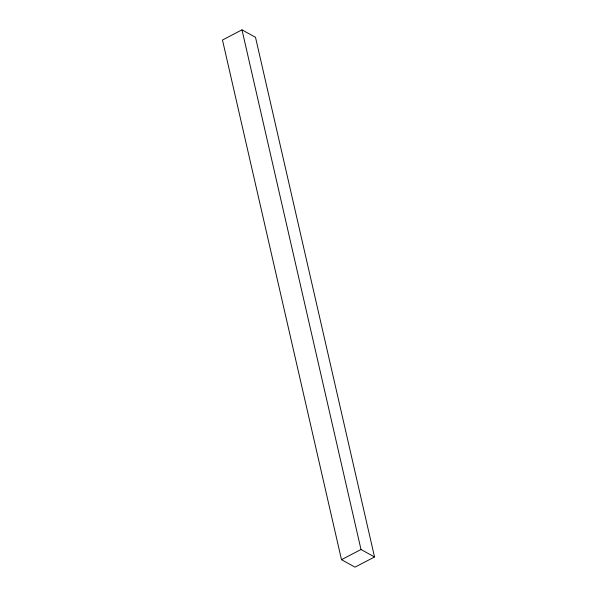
<?xml version="1.0" encoding="UTF-8"?>
<svg xmlns="http://www.w3.org/2000/svg" width="597" height="597" viewBox="0 0 597 597"><rect width="100%" height="100%" fill="white"/><g stroke="black" fill="none" stroke-linecap="round" stroke-linejoin="round"><path stroke-width="0.9" d="M241.986 29.85L222.472 40.029L341.491 559.688L355.014 567.15L374.528 556.971L255.509 37.312L241.986 29.85L361.006 549.509L374.528 556.971M341.491 559.688L361.006 549.509"/></g></svg>
